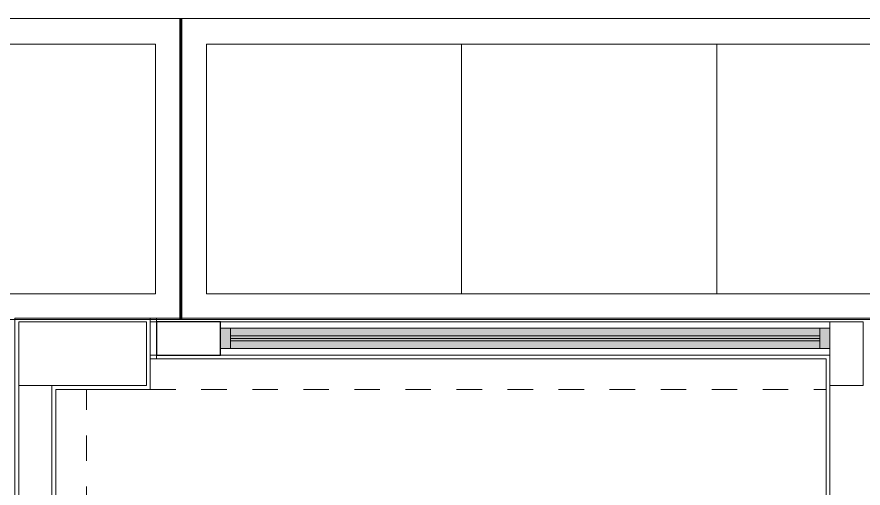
# Model space of a CAD drawing. Header units: metres. Extents: x 349703 to 349913, y 9282546 to 9282694.
# Drawn here: x 349754.849 to 349758.165, y 9282621.019 to 9282622.866 of the extents above; entities that cross this region are included whole.
import ezdxf

# ---------------------------------------------------------------- set-up
doc = ezdxf.new("R2010")
doc.units = ezdxf.units.M
doc.header["$LTSCALE"] = 0.25
doc.linetypes.add('01 nivel$0$HIDDEN2', pattern=[0.1875, 0.125, -0.0625])
doc.layers.add('0_VANOS', color=30, linetype='Continuous', lineweight=9)
doc.layers.add('ARQ-FONDO', color=253, linetype='CONTINUOUS', lineweight=9)

# ---------------------------------------------------------------- blocks, each defined once
blk = doc.blocks.new('VEREDA ADMINISTRACION')
at = {"layer": 'ARQ-FONDO', "lineweight": 5}
for p, q in [((350152.0908, 9282392.4893), (350152.0908, 9282393.4693)), ((350152.0908, 9282392.4893), (350152.0908, 9282393.4693)), ((350152.2908, 9282392.4893), (350152.2908, 9282393.4693)), ((350153.2908, 9282392.4893), (350153.2908, 9282393.4693)), ((350154.2908, 9282392.4893), (350154.2908, 9282393.4693)), ((350152.0908, 9282392.4893), (350149.0908, 9282392.4893)), ((350155.2908, 9282392.4893), (350152.2908, 9282392.4893))]:
    blk.add_line(p, q, dxfattribs=at)
blk.add_lwpolyline([(350170.1708, 9282392.3893), (350145.7908, 9282392.3893), (350145.7908, 9282393.5693), (350170.1708, 9282393.5693)], close=True, dxfattribs=at)
at = {"layer": 'ARQ-FONDO', "const_width": 0.0125}
blk.add_lwpolyline([(350152.1908, 9282393.5693), (350152.1908, 9282392.3893)], dxfattribs=at)
at = {"layer": 'ARQ-FONDO', "lineweight": 5}
for points in [[(350149.0908, 9282393.4693), (350152.0908, 9282393.4693)], [(350152.2908, 9282393.4693), (350155.2908, 9282393.4693)]]:
    blk.add_lwpolyline(points, dxfattribs=at)
blk = doc.blocks.new('GRG')
at = {"layer": 'ARQ-FONDO'}
blk.add_lwpolyline([(347332.5464, 9281726.2274), (347332.5214, 9281726.2274), (347332.5214, 9281726.0674), (347332.5464, 9281726.0674)], close=True, dxfattribs=at)
blk = doc.blocks.new('*U888')
at = {"linetype": 'Continuous', "lineweight": 0, "true_color": 0xbebebe}
for points in [[(3037.2524, 1360.5431), (3037.2124, 1360.5431), (3037.2124, 1360.4631), (3037.2524, 1360.4631)], [(3039.6005, 1360.5431), (3039.5605, 1360.5431), (3039.5605, 1360.4631), (3039.6005, 1360.4631)]]:
    blk.add_hatch(color=9, dxfattribs=at).paths.add_polyline_path(points)
at = {"true_color": 0xffffff}
h = blk.add_hatch(color=7, dxfattribs=at)
h.dxf.hatch_style = 1
h.paths.add_polyline_path([(3039.5605, 1360.4631), (3039.5605, 1360.5431), (3037.2524, 1360.5431), (3037.2524, 1360.4631)])
at = {"layer": '0_VANOS', "linetype": 'Continuous'}
for p, q in [((3037.2524, 1360.5131), (3039.5605, 1360.5131)), ((3037.2524, 1360.5031), (3039.5605, 1360.5031)), ((3037.2524, 1360.4931), (3039.5605, 1360.4931))]:
    blk.add_line(p, q, dxfattribs=at)
for points in [[(3037.2124, 1360.5431), (3037.2124, 1360.4631), (3037.2524, 1360.4631), (3037.2524, 1360.5431)], [(3037.2524, 1360.5431), (3039.5605, 1360.5431), (3039.5605, 1360.4631), (3037.2524, 1360.4631)], [(3039.5605, 1360.5431), (3039.5605, 1360.4631), (3039.6005, 1360.4631), (3039.6005, 1360.5431)]]:
    blk.add_lwpolyline(points, close=True, dxfattribs=at)
blk = doc.blocks.new('administracion')
at = {"layer": 'ARQ-FONDO', "lineweight": -2}
for p, q in [((350151.5408, 9282392.3693), (350161.2007, 9282392.3693)), ((350152.0708, 9282392.3543), (350154.7339, 9282392.3543)), ((350154.7339, 9282392.3543), (350154.7339, 9282389.0643)), ((350152.0708, 9282392.2243), (350154.7339, 9282392.2243)), ((350152.0708, 9282392.2093), (350154.7189, 9282392.2093)), ((350154.7189, 9282392.2093), (350154.7189, 9282389.0493))]:
    blk.add_line(p, q, dxfattribs=at)
at = {"layer": 'ARQ-FONDO', "linetype": '01 nivel$0$HIDDEN2', "lineweight": 5}
for p, q in [((350151.8208, 9282389.2093), (350151.8208, 9282392.0893)), ((350152.0708, 9282392.0893), (350154.7189, 9282392.0893))]:
    blk.add_line(p, q, dxfattribs=at)
at = {"layer": 'ARQ-FONDO', "lineweight": -2}
for points in [[(350151.7008, 9282392.0893), (350151.7008, 9282389.2093), (350154.0189, 9282389.2093), (350154.0189, 9282389.0493), (350151.5408, 9282389.0493), (350151.5408, 9282392.3693)], [(350151.7008, 9282392.0893), (350152.0708, 9282392.0893), (350152.0708, 9282392.2093)], [(350151.6858, 9282392.1043), (350151.6858, 9282389.1943), (350154.0039, 9282389.1943), (350154.0039, 9282389.0643), (350151.5558, 9282389.0643), (350151.5558, 9282392.1043)]]:
    blk.add_lwpolyline(points, dxfattribs=at)
at = {"layer": 'ARQ-FONDO'}
blk.add_lwpolyline([(350151.5558, 9282392.1043), (350152.0558, 9282392.1043), (350152.0558, 9282392.3543), (350151.5558, 9282392.3543)], close=True, dxfattribs=at)
at = {"layer": 'ARQ-FONDO', "lineweight": 30}
blk.add_lwpolyline([(350152.3458, 9282392.3543), (350152.0958, 9282392.3543), (350152.0958, 9282392.2243), (350152.3458, 9282392.2243), (350152.3458, 9282392.3543)], dxfattribs=at)
at = {"layer": 'ARQ-FONDO', "lineweight": 0}
blk.add_lwpolyline([(350154.7339, 9282392.3543), (350154.7339, 9282392.1043), (350154.8639, 9282392.1043), (350154.8639, 9282392.3543), (350154.7339, 9282392.3543)], dxfattribs=at)
at = {"layer": 'ARQ-FONDO', "xscale": -1}
blk.add_blockref('GRG', (697484.6172, 666.1419), dxfattribs=at)
at = {"layer": 'ARQ-FONDO'}
blk.add_blockref('*U888', (347115.1334, 9281031.7862), dxfattribs=at)

msp = doc.modelspace()

# ---------------------------------------------------------------- block references
at = {"layer": 'ARQ-FONDO'}
for name, p in [('VEREDA ADMINISTRACION', (-396.6992, 229.2907)), ('administracion', (-396.6992, 229.3161))]:
    msp.add_blockref(name, p, dxfattribs=at)

doc.saveas('drawing.dxf')
